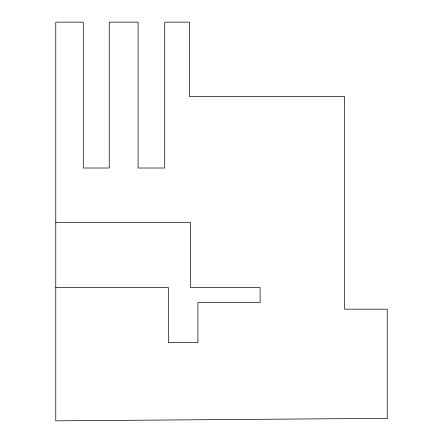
<?xml version="1.0" encoding="UTF-8"?>
<svg xmlns="http://www.w3.org/2000/svg" width="443" height="443" viewBox="0 0 443 443"><rect width="100%" height="100%" fill="white"/><g stroke="black" fill="none" stroke-linecap="round" stroke-linejoin="round"><path stroke-width="0.66" d="M55.768 222.441L190.401 222.441L190.401 287.496L260.107 287.496L260.107 302.586L197.905 302.586L197.905 342.655L168.401 342.655L168.401 287.496L55.768 287.496M387.232 418.342L55.768 420.85L55.768 22.15L83.262 22.15L83.262 168.013L109.249 168.013L109.249 22.15L138.089 22.15L138.089 168.013L164.746 168.013L164.746 22.15L189.394 22.15L189.394 96.424L344.648 96.424L344.648 309.192L387.232 309.192L387.232 418.342"/></g></svg>
